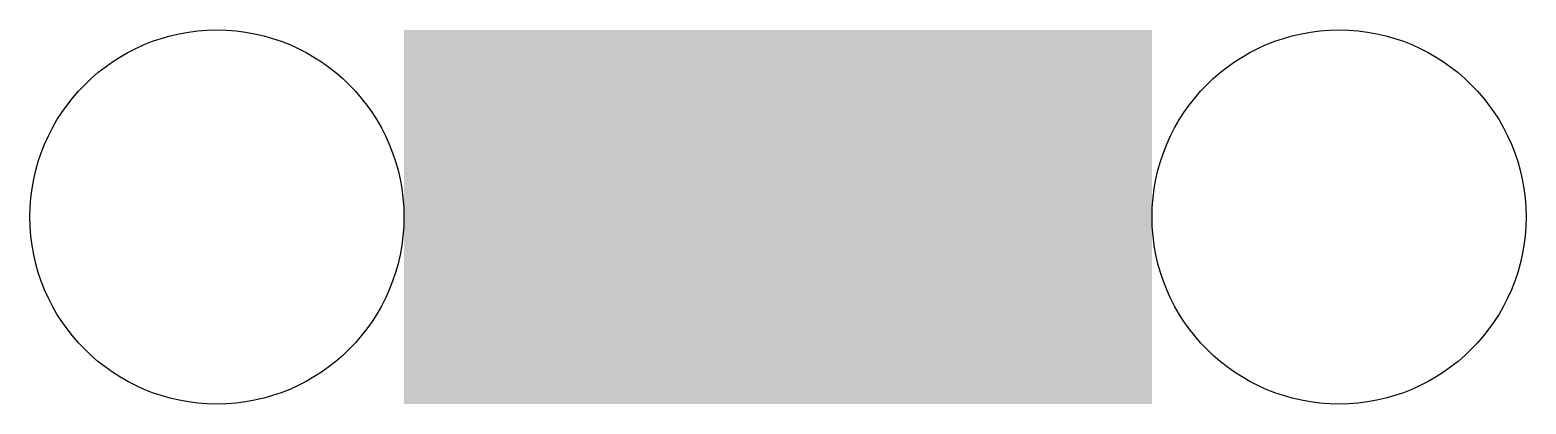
# Model space of a CAD drawing. Extents: x 0 to 4, y 0 to 1.
import ezdxf

# ---------------------------------------------------------------- set-up
doc = ezdxf.new("R2010")
doc.units = 0
doc.layers.get('0').update_dxf_attribs({"linetype": 'CONTINUOUS'})

msp = doc.modelspace()

# ---------------------------------------------------------------- linework, layer by layer
at = {"color": 0, "const_width": 1}
for points in [[(1, 0.5), (2, 0.5)], [(3, 0.5), (2, 0.5)]]:
    msp.add_lwpolyline(points, dxfattribs=at)
at = {"color": 0}
for centre in [(0.5, 0.5), (3.5, 0.5)]:
    msp.add_circle(centre, 0.5, dxfattribs=at)

doc.saveas('drawing.dxf')
